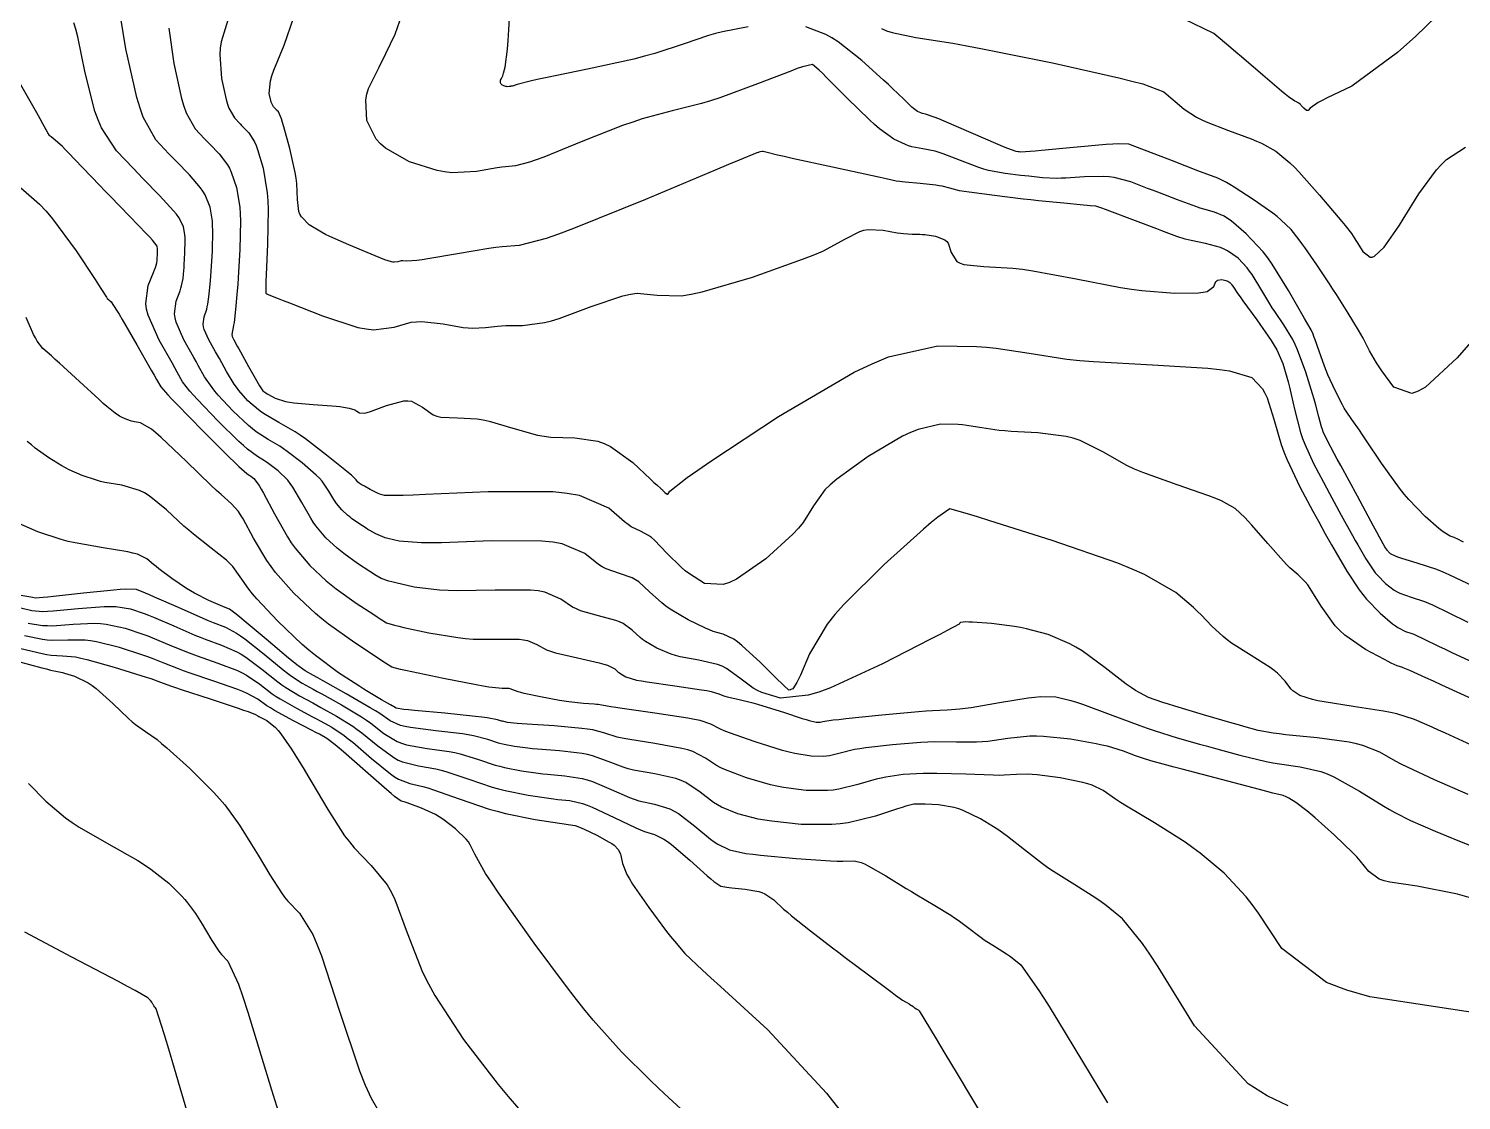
# Model space of a CAD drawing. Header units: metres. Extents: x 837475 to 838479, y 1189012 to 1191015.
# Drawn here: x 837736.96 to 837774.59, y 1189077.8 to 1189105.95 of the extents above; entities that cross this region are included whole.
import ezdxf

# ---------------------------------------------------------------- set-up
doc = ezdxf.new("R2010")
doc.units = ezdxf.units.M
doc.header["$LTSCALE"] = 0.3
doc.layers.add('COTAS 10', color=1, linetype='Continuous')
doc.layers.add('COTAS INT', color=252, linetype='Continuous')

msp = doc.modelspace()

# ---------------------------------------------------------------- linework, layer by layer
at = {"layer": 'COTAS 10'}
for points, elevation in [([(837755.86, 1189106.003), (837755.183, 1189105.872), (837755, 1189105.826), (837754.818, 1189105.775), (837754.176, 1189105.554), (837753.404, 1189105.3), (837753.14, 1189105.228), (837752.854, 1189105.156), (837751.641, 1189104.888), (837750.533, 1189104.662), (837750.314, 1189104.616), (837750.133, 1189104.576), (837749.793, 1189104.491), (837749.716, 1189104.46), (837749.7, 1189104.454), (837749.687, 1189104.45), (837749.658, 1189104.442), (837749.637, 1189104.44), (837749.629, 1189104.439), (837749.62, 1189104.438), (837749.578, 1189104.431), (837749.526, 1189104.428), (837749.512, 1189104.43), (837749.496, 1189104.432), (837749.439, 1189104.45), (837749.39, 1189104.478), (837749.38, 1189104.487), (837749.371, 1189104.497), (837749.352, 1189104.535), (837749.35, 1189104.578), (837749.352, 1189104.59), (837749.355, 1189104.602), (837749.377, 1189104.645), (837749.411, 1189104.717), (837749.421, 1189104.747), (837749.432, 1189104.781), (837749.477, 1189104.938), (837749.534, 1189105.411), (837749.552, 1189105.643), (837749.571, 1189105.919), (837749.652, 1189107.282)], 1670), ([(837775.175, 1189088.213), (837774.084, 1189088.713), (837773.858, 1189088.816), (837773.664, 1189088.904), (837773.241, 1189089.094), (837773.064, 1189089.167), (837773.026, 1189089.181), (837772.992, 1189089.193), (837772.91, 1189089.216), (837772.752, 1189089.286), (837772.67, 1189089.328), (837772.571, 1189089.38), (837772.078, 1189089.648), (837771.533, 1189090.023), (837771.402, 1189090.143), (837771.279, 1189090.269), (837770.908, 1189090.781), (837770.625, 1189091.246), (837770.557, 1189091.342), (837770.494, 1189091.425), (837770.307, 1189091.607), (837770.089, 1189091.789), (837770.008, 1189091.872), (837769.917, 1189091.968), (837769.51, 1189092.432), (837769.093, 1189092.911), (837768.996, 1189093.017), (837768.907, 1189093.111), (837768.651, 1189093.354), (837768.293, 1189093.551), (837768.14, 1189093.615), (837767.963, 1189093.684), (837767.13, 1189093.969), (837766.23, 1189094.293), (837766.011, 1189094.386), (837765.805, 1189094.481), (837765.172, 1189094.836), (837764.578, 1189095.135), (837764.397, 1189095.194), (837764.209, 1189095.244), (837763.471, 1189095.337), (837762.768, 1189095.374), (837762.602, 1189095.388), (837762.448, 1189095.403), (837761.998, 1189095.472), (837761.607, 1189095.534), (837761.491, 1189095.545), (837761.371, 1189095.553), (837760.91, 1189095.563), (837760.325, 1189095.429), (837760.127, 1189095.347), (837759.914, 1189095.246), (837759.015, 1189094.719), (837758.185, 1189094.122), (837758.016, 1189093.976), (837757.873, 1189093.839), (837757.574, 1189093.416), (837757.304, 1189092.98), (837757.178, 1189092.835), (837757.031, 1189092.68), (837756.319, 1189092.03), (837755.552, 1189091.494), (837755.371, 1189091.41), (837755.204, 1189091.354), (837754.712, 1189091.383), (837754.316, 1189091.633), (837754.208, 1189091.717), (837754.102, 1189091.806), (837753.727, 1189092.18), (837753.396, 1189092.519), (837753.318, 1189092.587), (837753.244, 1189092.643), (837753.027, 1189092.753), (837752.79, 1189092.869), (837752.705, 1189092.928), (837752.611, 1189093), (837752.198, 1189093.36), (837751.426, 1189093.694), (837751.106, 1189093.748), (837750.739, 1189093.787), (837749.026, 1189093.791), (837747.383, 1189093.714), (837747.06, 1189093.701), (837746.794, 1189093.692), (837746.309, 1189093.691), (837746.183, 1189093.729), (837746.144, 1189093.745), (837746.102, 1189093.764), (837745.932, 1189093.849), (837745.779, 1189093.933), (837745.748, 1189093.95), (837745.722, 1189093.965), (837745.665, 1189093.999), (837745.641, 1189094.016), (837745.629, 1189094.026), (837745.609, 1189094.044), (837745.591, 1189094.065), (837745.587, 1189094.072), (837745.582, 1189094.079), (837745.566, 1189094.107), (837745.437, 1189094.224), (837745.361, 1189094.288), (837745.268, 1189094.365), (837744.785, 1189094.754), (837744.23, 1189095.176), (837744.09, 1189095.273), (837743.957, 1189095.362), (837743.529, 1189095.612), (837743.169, 1189095.818), (837743.079, 1189095.879), (837742.993, 1189095.941), (837742.718, 1189096.181), (837742.481, 1189096.452), (837742.419, 1189096.533), (837742.359, 1189096.617), (837742.157, 1189096.946), (837741.969, 1189097.286), (837741.918, 1189097.376), (837741.868, 1189097.466), (837741.693, 1189097.778), (837741.57, 1189098.055), (837741.553, 1189098.123), (837741.543, 1189098.188), (837741.569, 1189098.387), (837741.636, 1189098.585), (837741.651, 1189098.648), (837741.665, 1189098.715), (837741.705, 1189098.984), (837741.737, 1189099.335), (837741.746, 1189099.453), (837741.755, 1189099.58), (837741.787, 1189100.111), (837741.797, 1189100.648), (837741.792, 1189100.777), (837741.784, 1189100.899), (837741.725, 1189101.268), (837741.593, 1189101.591), (837741.538, 1189101.683), (837741.475, 1189101.775), (837741.181, 1189102.118), (837740.835, 1189102.47), (837740.74, 1189102.569), (837740.644, 1189102.669), (837740.3, 1189103.034), (837739.97, 1189103.625), (837739.884, 1189103.867), (837739.8, 1189104.143), (837739.515, 1189105.426), (837739.308, 1189106.659)], 1660), ([(837775.332, 1189098.283), (837774.479, 1189097.304), (837773.65, 1189096.541), (837773.461, 1189096.435), (837773.289, 1189096.374), (837772.818, 1189096.538), (837772.503, 1189096.965), (837772.431, 1189097.072), (837772.366, 1189097.173), (837772.183, 1189097.494), (837772.011, 1189097.821), (837771.953, 1189097.925), (837771.889, 1189098.035), (837771.619, 1189098.483), (837771.309, 1189098.973), (837771.22, 1189099.11), (837771.13, 1189099.248), (837770.795, 1189099.751), (837770.483, 1189100.202), (837770.407, 1189100.307), (837770.336, 1189100.404), (837770.119, 1189100.68), (837769.853, 1189100.934), (837769.751, 1189101.017), (837769.637, 1189101.105), (837769.125, 1189101.466), (837768.622, 1189101.793), (837768.515, 1189101.859), (837768.421, 1189101.915), (837768.198, 1189102.028), (837767.934, 1189102.125), (837767.814, 1189102.17), (837767.674, 1189102.223), (837767.002, 1189102.481), (837766.337, 1189102.737), (837766.202, 1189102.789), (837766.088, 1189102.832), (837765.855, 1189102.922), (837765.576, 1189102.93), (837765.434, 1189102.923), (837765.263, 1189102.912), (837764.408, 1189102.836), (837763.564, 1189102.753), (837763.399, 1189102.738), (837763.264, 1189102.726), (837763.024, 1189102.709), (837762.978, 1189102.714), (837762.964, 1189102.716), (837762.95, 1189102.717), (837762.897, 1189102.723), (837762.683, 1189102.803), (837762.568, 1189102.851), (837762.428, 1189102.91), (837761.719, 1189103.216), (837761.007, 1189103.522), (837760.864, 1189103.581), (837760.745, 1189103.629), (837760.514, 1189103.709), (837760.435, 1189103.724), (837760.413, 1189103.73), (837760.391, 1189103.739), (837760.307, 1189103.778), (837760.2, 1189103.857), (837760.162, 1189103.889), (837760.121, 1189103.927), (837759.944, 1189104.101), (837759.654, 1189104.382), (837759.542, 1189104.486), (837759.417, 1189104.602), (837758.849, 1189105.114), (837758.222, 1189105.607), (837758.06, 1189105.71), (837757.902, 1189105.799), (837757.373, 1189105.999)], 1670), ([(837775.124, 1189080.077), (837772.193, 1189080.527), (837771.581, 1189080.701), (837771.055, 1189080.898), (837769.874, 1189081.789), (837769.266, 1189082.723), (837769.101, 1189082.946), (837768.938, 1189083.153), (837768.36, 1189083.776), (837767.734, 1189084.296), (837767.54, 1189084.439), (837767.337, 1189084.582), (837766.529, 1189085.093), (837765.796, 1189085.532), (837765.64, 1189085.629), (837765.505, 1189085.715), (837765.186, 1189085.939), (837764.899, 1189086.085), (837764.784, 1189086.122), (837764.654, 1189086.157), (837764.055, 1189086.274), (837763.453, 1189086.353), (837763.321, 1189086.365), (837763.204, 1189086.372), (837762.908, 1189086.363), (837762.584, 1189086.342), (837762.45, 1189086.341), (837762.296, 1189086.343), (837761.579, 1189086.368), (837760.814, 1189086.392), (837760.629, 1189086.392), (837760.456, 1189086.391), (837759.931, 1189086.363), (837759.477, 1189086.296), (837759.349, 1189086.269), (837759.22, 1189086.238), (837758.744, 1189086.098), (837758.241, 1189085.976), (837758.095, 1189085.956), (837757.945, 1189085.943), (837757.379, 1189085.947), (837756.783, 1189086.025), (837756.614, 1189086.058), (837756.444, 1189086.096), (837755.817, 1189086.276), (837755.264, 1189086.485), (837755.141, 1189086.541), (837755.03, 1189086.597), (837754.738, 1189086.79), (837754.408, 1189086.965), (837754.273, 1189087.008), (837754.119, 1189087.049), (837753.407, 1189087.178), (837752.699, 1189087.288), (837752.547, 1189087.318), (837752.415, 1189087.346), (837752.098, 1189087.445), (837751.778, 1189087.533), (837751.643, 1189087.554), (837751.488, 1189087.575), (837750.763, 1189087.639), (837750.056, 1189087.687), (837749.912, 1189087.698), (837749.791, 1189087.707), (837749.54, 1189087.731), (837749.437, 1189087.752), (837749.409, 1189087.76), (837749.38, 1189087.768), (837749.277, 1189087.802), (837749, 1189087.852), (837748.863, 1189087.869), (837748.699, 1189087.888), (837747.888, 1189087.97), (837747.093, 1189088.046), (837746.941, 1189088.062), (837746.817, 1189088.075), (837746.612, 1189088.104), (837746.544, 1189088.146), (837746.506, 1189088.168), (837746.46, 1189088.194), (837746.226, 1189088.327), (837745.878, 1189088.535), (837745.76, 1189088.608), (837745.633, 1189088.689), (837745.098, 1189089.038), (837744.492, 1189089.485), (837744.32, 1189089.628), (837744.147, 1189089.779), (837743.506, 1189090.391), (837742.957, 1189090.975), (837742.841, 1189091.108), (837742.741, 1189091.229), (837742.512, 1189091.559), (837742.319, 1189091.826), (837742.242, 1189091.906), (837742.155, 1189091.989), (837741.755, 1189092.312), (837741.291, 1189092.672), (837741.163, 1189092.779), (837741.037, 1189092.889), (837740.583, 1189093.313), (837740.128, 1189093.682), (837740.001, 1189093.758), (837739.874, 1189093.822), (837739.408, 1189093.959), (837738.963, 1189094.036), (837738.848, 1189094.062), (837738.737, 1189094.091), (837738.366, 1189094.214), (837738.02, 1189094.369), (837737.925, 1189094.418), (837737.83, 1189094.47), (837737.49, 1189094.68), (837737.134, 1189094.939), (837737.03, 1189095.023), (837736.923, 1189095.111)], 1650), ([(837754.833, 1189076.901), (837753.773, 1189077.874), (837753.515, 1189078.116), (837753.273, 1189078.345), (837752.529, 1189079.075), (837751.787, 1189079.909), (837751.546, 1189080.205), (837751.29, 1189080.529), (837751.091, 1189080.796), (837750.24, 1189081.934), (837749.301, 1189083.258), (837749.116, 1189083.532), (837748.963, 1189083.765), (837748.681, 1189084.27), (837748.56, 1189084.519), (837748.509, 1189084.591), (837748.45, 1189084.664), (837748.175, 1189084.937), (837747.84, 1189085.192), (837747.744, 1189085.252), (837747.646, 1189085.309), (837747.279, 1189085.479), (837746.968, 1189085.594), (837746.904, 1189085.617), (837746.851, 1189085.635), (837746.743, 1189085.666), (837746.573, 1189085.789), (837746.481, 1189085.865), (837746.37, 1189085.96), (837745.808, 1189086.454), (837745.233, 1189086.958), (837745.114, 1189087.059), (837745.013, 1189087.144), (837744.793, 1189087.312), (837744.595, 1189087.419), (837744.507, 1189087.466), (837744.405, 1189087.52), (837743.918, 1189087.777), (837743.421, 1189088.048), (837743.312, 1189088.111), (837743.216, 1189088.17), (837742.975, 1189088.338), (837742.702, 1189088.494), (837742.586, 1189088.544), (837742.453, 1189088.598), (837741.825, 1189088.819), (837741.177, 1189089.038), (837741.03, 1189089.09), (837740.897, 1189089.138), (837740.535, 1189089.282), (837740.189, 1189089.419), (837740.067, 1189089.463), (837739.932, 1189089.509), (837739.348, 1189089.695), (837738.738, 1189089.849), (837738.586, 1189089.874), (837738.443, 1189089.892), (837737.987, 1189089.895), (837737.566, 1189089.884), (837737.444, 1189089.894), (837737.319, 1189089.909), (837736.851, 1189090.007)], 1640)]:
    msp.add_lwpolyline(points, dxfattribs=dict(at, elevation=elevation))
at = {"layer": 'COTAS INT'}
for points, elevation in [([(837774.975, 1189087.084), (837774.175, 1189087.446), (837773.991, 1189087.528), (837773.824, 1189087.603), (837773.359, 1189087.807), (837772.896, 1189087.953), (837772.729, 1189087.991), (837772.547, 1189088.028), (837771.752, 1189088.152), (837770.988, 1189088.268), (837770.825, 1189088.299), (837770.683, 1189088.331), (837770.348, 1189088.441), (837770.168, 1189088.565), (837770.125, 1189088.604), (837770.085, 1189088.645), (837769.963, 1189088.814), (837769.764, 1189089.028), (837769.675, 1189089.099), (837769.572, 1189089.175), (837769.076, 1189089.488), (837768.557, 1189089.816), (837768.439, 1189089.902), (837768.333, 1189089.984), (837768.04, 1189090.261), (837767.761, 1189090.555), (837767.662, 1189090.648), (837767.555, 1189090.746), (837767.089, 1189091.142), (837766.272, 1189091.613), (837765.943, 1189091.759), (837765.569, 1189091.91), (837763.844, 1189092.51), (837762.205, 1189093.027), (837761.885, 1189093.127), (837761.622, 1189093.207), (837761.156, 1189093.338), (837760.838, 1189093.119), (837760.669, 1189092.979), (837760.464, 1189092.803), (837759.433, 1189091.882), (837758.364, 1189090.824), (837758.136, 1189090.563), (837757.938, 1189090.316), (837757.467, 1189089.536), (837757.231, 1189088.976), (837757.181, 1189088.866), (837757.137, 1189088.776), (837757.034, 1189088.616), (837756.982, 1189088.592), (837756.97, 1189088.588), (837756.959, 1189088.584), (837756.931, 1189088.582), (837756.804, 1189088.694), (837756.731, 1189088.764), (837756.642, 1189088.85), (837756.185, 1189089.301), (837755.692, 1189089.756), (837755.58, 1189089.845), (837755.479, 1189089.918), (837755.205, 1189090.048), (837754.939, 1189090.123), (837754.844, 1189090.161), (837754.739, 1189090.206), (837754.28, 1189090.43), (837753.809, 1189090.708), (837753.696, 1189090.787), (837753.59, 1189090.868), (837753.271, 1189091.165), (837752.985, 1189091.423), (837752.9, 1189091.479), (837752.813, 1189091.527), (837752.478, 1189091.644), (837752.125, 1189091.767), (837752.026, 1189091.82), (837751.928, 1189091.88), (837751.568, 1189092.167), (837750.972, 1189092.424), (837750.724, 1189092.466), (837750.441, 1189092.496), (837749.118, 1189092.499), (837747.8, 1189092.45), (837747.519, 1189092.447), (837747.274, 1189092.448), (837746.696, 1189092.489), (837746.394, 1189092.562), (837746.323, 1189092.582), (837746.259, 1189092.603), (837746.075, 1189092.681), (837745.918, 1189092.772), (837745.871, 1189092.8), (837745.822, 1189092.831), (837745.631, 1189092.954), (837745.44, 1189093.09), (837745.392, 1189093.129), (837745.345, 1189093.168), (837745.188, 1189093.314), (837745.048, 1189093.479), (837745.011, 1189093.532), (837744.974, 1189093.587), (837744.848, 1189093.808), (837744.667, 1189094.067), (837744.596, 1189094.145), (837744.515, 1189094.227), (837744.148, 1189094.549), (837743.75, 1189094.851), (837743.651, 1189094.92), (837743.555, 1189094.984), (837743.249, 1189095.163), (837742.938, 1189095.364), (837742.84, 1189095.441), (837742.738, 1189095.528), (837742.324, 1189095.919), (837741.939, 1189096.331), (837741.853, 1189096.43), (837741.777, 1189096.524), (837741.58, 1189096.812), (837741.414, 1189097.11), (837741.358, 1189097.211), (837741.297, 1189097.319), (837741.039, 1189097.776), (837740.833, 1189098.241), (837740.804, 1189098.355), (837740.788, 1189098.463), (837740.832, 1189098.798), (837740.937, 1189099.068), (837740.958, 1189099.134), (837740.976, 1189099.197), (837741.016, 1189099.395), (837741.035, 1189099.604), (837741.041, 1189099.674), (837741.046, 1189099.749), (837741.065, 1189100.066), (837741.071, 1189100.386), (837741.068, 1189100.463), (837741.063, 1189100.536), (837741.028, 1189100.756), (837740.903, 1189100.995), (837740.84, 1189101.079), (837740.766, 1189101.171), (837740.4, 1189101.569), (837739.956, 1189102.022), (837739.833, 1189102.149), (837739.711, 1189102.277), (837739.269, 1189102.745), (837738.874, 1189103.347), (837738.781, 1189103.559), (837738.695, 1189103.79), (837738.445, 1189104.792), (837738.248, 1189105.738), (837738.195, 1189105.936), (837738.143, 1189106.105)], 1658), ([(837740.643, 1189105.967), (837740.769, 1189105.035), (837740.973, 1189104.117), (837741.034, 1189103.919), (837741.095, 1189103.745), (837741.331, 1189103.322), (837741.578, 1189103.061), (837741.714, 1189102.919), (837741.962, 1189102.667), (837742.183, 1189102.379), (837742.235, 1189102.286), (837742.283, 1189102.187), (837742.423, 1189101.781), (837742.505, 1189101.262), (837742.517, 1189101.091), (837742.524, 1189100.91), (837742.509, 1189100.156), (837742.464, 1189099.41), (837742.451, 1189099.232), (837742.439, 1189099.067), (837742.394, 1189098.574), (837742.354, 1189098.233), (837742.344, 1189098.162), (837742.334, 1189098.103), (837742.306, 1189097.977), (837742.298, 1189097.912), (837742.301, 1189097.891), (837742.306, 1189097.869), (837742.346, 1189097.779), (837742.439, 1189097.612), (837742.478, 1189097.542), (837742.523, 1189097.461), (837742.733, 1189097.081), (837742.941, 1189096.711), (837742.985, 1189096.636), (837743.023, 1189096.572), (837743.112, 1189096.444), (837743.191, 1189096.384), (837743.224, 1189096.364), (837743.261, 1189096.342), (837743.434, 1189096.25), (837743.71, 1189096.162), (837743.812, 1189096.143), (837743.925, 1189096.126), (837744.429, 1189096.082), (837744.926, 1189096.049), (837745.035, 1189096.039), (837745.132, 1189096.029), (837745.38, 1189095.986), (837745.523, 1189095.939), (837745.554, 1189095.925), (837745.582, 1189095.911), (837745.65, 1189095.859), (837745.785, 1189095.857), (837745.854, 1189095.875), (837745.938, 1189095.901), (837746.355, 1189096.059), (837746.81, 1189096.179), (837746.917, 1189096.18), (837747.015, 1189096.168), (837747.303, 1189096.009), (837747.586, 1189095.814), (837747.682, 1189095.779), (837747.785, 1189095.753), (837748.222, 1189095.728), (837748.742, 1189095.706), (837748.897, 1189095.681), (837749.057, 1189095.648), (837749.677, 1189095.464), (837750.324, 1189095.28), (837750.5, 1189095.248), (837750.676, 1189095.224), (837751.302, 1189095.202), (837751.913, 1189095.122), (837752.08, 1189095.06), (837752.244, 1189094.981), (837752.829, 1189094.554), (837753.294, 1189094.12), (837753.383, 1189094.037), (837753.456, 1189093.971), (837753.577, 1189093.863), (837753.598, 1189093.848), (837753.607, 1189093.838), (837753.619, 1189093.827), (837753.673, 1189093.768), (837753.732, 1189093.729), (837753.746, 1189093.73), (837753.759, 1189093.736), (837753.8, 1189093.801), (837754.259, 1189094.163), (837754.537, 1189094.356), (837754.879, 1189094.589), (837756.659, 1189095.766), (837758.642, 1189096.927), (837759.112, 1189097.15), (837759.548, 1189097.331), (837760.838, 1189097.626), (837761.855, 1189097.606), (837762.119, 1189097.587), (837762.375, 1189097.562), (837763.237, 1189097.426), (837764.229, 1189097.274), (837764.568, 1189097.24), (837764.933, 1189097.209), (837766.484, 1189097.128), (837767.936, 1189097.04), (837768.24, 1189097.005), (837768.501, 1189096.966), (837769.09, 1189096.787), (837769.367, 1189096.494), (837769.432, 1189096.382), (837769.492, 1189096.257), (837769.666, 1189095.694), (837769.856, 1189095.028), (837769.927, 1189094.838), (837770.005, 1189094.644), (837770.352, 1189093.923), (837770.696, 1189093.284), (837770.773, 1189093.143), (837770.841, 1189093.016), (837771.019, 1189092.686), (837771.182, 1189092.395), (837771.24, 1189092.294), (837771.305, 1189092.183), (837771.585, 1189091.707), (837771.912, 1189091.212), (837772.006, 1189091.089), (837772.102, 1189090.972), (837772.459, 1189090.6), (837772.784, 1189090.325), (837772.859, 1189090.269), (837772.928, 1189090.222), (837773.124, 1189090.123), (837773.291, 1189090.068), (837773.342, 1189090.047), (837773.394, 1189090.025), (837773.601, 1189089.925), (837773.995, 1189089.734), (837774.166, 1189089.653), (837774.363, 1189089.561), (837775.299, 1189089.128)], 1662), ([(837742.193, 1189106.181), (837742.015, 1189105.609), (837741.991, 1189105.443), (837741.979, 1189105.275), (837742.024, 1189104.644), (837742.147, 1189104.09), (837742.183, 1189103.971), (837742.22, 1189103.866), (837742.362, 1189103.611), (837742.511, 1189103.454), (837742.552, 1189103.411), (837742.594, 1189103.368), (837742.743, 1189103.216), (837742.892, 1189102.982), (837742.932, 1189102.889), (837742.973, 1189102.783), (837743.12, 1189102.293), (837743.226, 1189101.639), (837743.242, 1189101.428), (837743.252, 1189101.205), (837743.236, 1189100.292), (837743.196, 1189099.489), (837743.19, 1189099.334), (837743.186, 1189099.209), (837743.191, 1189099.003), (837743.215, 1189098.989), (837743.231, 1189098.981), (837743.268, 1189098.965), (837743.509, 1189098.869), (837743.646, 1189098.814), (837743.814, 1189098.748), (837744.675, 1189098.407), (837745.61, 1189098.106), (837745.824, 1189098.065), (837746.019, 1189098.043), (837746.561, 1189098.114), (837747.011, 1189098.243), (837747.148, 1189098.256), (837747.29, 1189098.261), (837747.846, 1189098.197), (837748.376, 1189098.106), (837748.502, 1189098.093), (837748.618, 1189098.086), (837748.958, 1189098.103), (837749.278, 1189098.143), (837749.381, 1189098.15), (837749.49, 1189098.156), (837749.934, 1189098.16), (837750.505, 1189098.232), (837750.694, 1189098.279), (837750.896, 1189098.338), (837751.739, 1189098.652), (837752.57, 1189098.936), (837752.765, 1189098.977), (837752.945, 1189099.002), (837753.468, 1189098.956), (837754.111, 1189098.935), (837754.366, 1189098.976), (837754.655, 1189099.037), (837755.977, 1189099.425), (837757.288, 1189099.895), (837757.57, 1189100.008), (837757.817, 1189100.113), (837758.415, 1189100.43), (837758.792, 1189100.629), (837758.899, 1189100.659), (837759.007, 1189100.679), (837759.408, 1189100.662), (837759.772, 1189100.594), (837759.857, 1189100.581), (837759.936, 1189100.571), (837760.164, 1189100.56), (837760.37, 1189100.555), (837760.435, 1189100.55), (837760.504, 1189100.544), (837760.78, 1189100.506), (837761.025, 1189100.409), (837761.074, 1189100.365), (837761.115, 1189100.315), (837761.194, 1189100.07), (837761.341, 1189099.837), (837761.424, 1189099.794), (837761.526, 1189099.759), (837762.05, 1189099.71), (837762.814, 1189099.666), (837763.068, 1189099.634), (837763.34, 1189099.594), (837764.477, 1189099.379), (837765.638, 1189099.158), (837765.925, 1189099.113), (837766.199, 1189099.076), (837767.064, 1189099.002), (837767.69, 1189099.013), (837767.812, 1189099.03), (837767.912, 1189099.052), (837768.092, 1189099.181), (837768.145, 1189099.31), (837768.166, 1189099.332), (837768.19, 1189099.349), (837768.299, 1189099.363), (837768.409, 1189099.337), (837768.433, 1189099.329), (837768.455, 1189099.321), (837768.51, 1189099.288), (837768.548, 1189099.248), (837768.558, 1189099.235), (837768.568, 1189099.221), (837768.604, 1189099.162), (837768.72, 1189098.992), (837768.781, 1189098.908), (837768.853, 1189098.807), (837769.218, 1189098.307), (837769.595, 1189097.763), (837769.675, 1189097.634), (837769.744, 1189097.514), (837769.908, 1189097.16), (837770.011, 1189096.798), (837770.043, 1189096.673), (837770.076, 1189096.537), (837770.207, 1189095.96), (837770.369, 1189095.347), (837770.422, 1189095.19), (837770.478, 1189095.038), (837770.708, 1189094.534), (837770.974, 1189094.041), (837771.053, 1189093.896), (837771.133, 1189093.747), (837771.44, 1189093.179), (837771.734, 1189092.642), (837771.806, 1189092.513), (837771.874, 1189092.392), (837772.086, 1189092.024), (837772.277, 1189091.735), (837772.332, 1189091.663), (837772.388, 1189091.595), (837772.597, 1189091.378), (837772.831, 1189091.205), (837772.903, 1189091.165), (837772.978, 1189091.128), (837773.277, 1189091.021), (837773.621, 1189090.906), (837773.726, 1189090.864), (837773.835, 1189090.817), (837774.262, 1189090.611), (837774.761, 1189090.361)], 1664), ([(837774.923, 1189091.298), (837774.276, 1189091.609), (837774.111, 1189091.68), (837773.952, 1189091.744), (837773.429, 1189091.918), (837773.029, 1189092.033), (837772.947, 1189092.06), (837772.878, 1189092.085), (837772.734, 1189092.155), (837772.674, 1189092.218), (837772.658, 1189092.237), (837772.642, 1189092.258), (837772.587, 1189092.342), (837772.443, 1189092.601), (837772.371, 1189092.732), (837772.286, 1189092.889), (837771.861, 1189093.673), (837771.425, 1189094.478), (837771.332, 1189094.649), (837771.252, 1189094.797), (837771.065, 1189095.145), (837770.966, 1189095.36), (837770.942, 1189095.425), (837770.92, 1189095.492), (837770.851, 1189095.754), (837770.762, 1189096.102), (837770.727, 1189096.224), (837770.687, 1189096.358), (837770.507, 1189096.931), (837770.292, 1189097.515), (837770.23, 1189097.655), (837770.167, 1189097.785), (837769.931, 1189098.176), (837769.692, 1189098.521), (837769.626, 1189098.622), (837769.561, 1189098.726), (837769.329, 1189099.121), (837769.097, 1189099.494), (837769.032, 1189099.584), (837768.967, 1189099.669), (837768.727, 1189099.927), (837768.448, 1189100.121), (837768.359, 1189100.165), (837768.263, 1189100.204), (837767.873, 1189100.311), (837767.499, 1189100.388), (837767.413, 1189100.408), (837767.335, 1189100.427), (837767.119, 1189100.494), (837766.842, 1189100.6), (837766.725, 1189100.644), (837766.591, 1189100.695), (837765.962, 1189100.934), (837765.361, 1189101.16), (837765.245, 1189101.203), (837765.15, 1189101.237), (837764.988, 1189101.291), (837764.847, 1189101.301), (837764.765, 1189101.309), (837764.665, 1189101.318), (837764.149, 1189101.367), (837763.482, 1189101.435), (837763.287, 1189101.456), (837763.087, 1189101.479), (837762.327, 1189101.568), (837761.668, 1189101.655), (837761.531, 1189101.677), (837761.414, 1189101.697), (837761.157, 1189101.761), (837760.959, 1189101.814), (837760.879, 1189101.828), (837760.789, 1189101.842), (837760.373, 1189101.888), (837759.981, 1189101.924), (837759.905, 1189101.931), (837759.844, 1189101.937), (837759.745, 1189101.948), (837759.485, 1189102.006), (837759.324, 1189102.042), (837759.123, 1189102.086), (837758.074, 1189102.314), (837757.013, 1189102.547), (837756.804, 1189102.594), (837756.632, 1189102.633), (837756.32, 1189102.709), (837756.255, 1189102.727), (837756.239, 1189102.729), (837756.224, 1189102.729), (837756.177, 1189102.721), (837756.139, 1189102.707), (837756.13, 1189102.704), (837756.12, 1189102.701), (837756.091, 1189102.694), (837755.625, 1189102.503), (837755.341, 1189102.384), (837754.989, 1189102.237), (837753.158, 1189101.468), (837751.268, 1189100.701), (837750.88, 1189100.555), (837750.549, 1189100.438), (837749.842, 1189100.254), (837749.395, 1189100.224), (837749.229, 1189100.203), (837749.044, 1189100.177), (837748.225, 1189100.039), (837747.449, 1189099.904), (837747.292, 1189099.881), (837747.16, 1189099.863), (837746.89, 1189099.847), (837746.79, 1189099.858), (837746.764, 1189099.858), (837746.74, 1189099.855), (837746.659, 1189099.832), (837746.561, 1189099.819), (837746.526, 1189099.823), (837746.487, 1189099.831), (837746.318, 1189099.885), (837746.057, 1189099.991), (837745.959, 1189100.031), (837745.851, 1189100.075), (837745.369, 1189100.274), (837744.874, 1189100.494), (837744.757, 1189100.551), (837744.649, 1189100.607), (837744.33, 1189100.797), (837744.124, 1189101.009), (837744.086, 1189101.08), (837744.056, 1189101.155), (837744.02, 1189101.47), (837744.001, 1189101.886), (837743.982, 1189102.025), (837743.957, 1189102.176), (837743.817, 1189102.806), (837743.663, 1189103.378), (837743.63, 1189103.492), (837743.6, 1189103.586), (837743.524, 1189103.765), (837743.473, 1189103.817), (837743.459, 1189103.831), (837743.445, 1189103.846), (837743.394, 1189103.9), (837743.345, 1189103.987), (837743.332, 1189104.023), (837743.32, 1189104.064), (837743.278, 1189104.253), (837743.314, 1189104.583), (837743.351, 1189104.713), (837743.399, 1189104.859), (837743.671, 1189105.524), (837743.927, 1189106.257)], 1666), ([(837774.652, 1189092.467), (837774.481, 1189092.551), (837774.441, 1189092.569), (837774.404, 1189092.585), (837774.295, 1189092.624), (837774.141, 1189092.717), (837774.076, 1189092.767), (837774, 1189092.828), (837773.645, 1189093.137), (837773.214, 1189093.583), (837773.091, 1189093.73), (837772.965, 1189093.887), (837772.498, 1189094.541), (837772.086, 1189095.156), (837771.996, 1189095.288), (837771.916, 1189095.404), (837771.713, 1189095.686), (837771.564, 1189095.91), (837771.517, 1189095.989), (837771.469, 1189096.075), (837771.277, 1189096.449), (837771.087, 1189096.863), (837771.04, 1189096.976), (837770.996, 1189097.088), (837770.854, 1189097.482), (837770.746, 1189097.805), (837770.722, 1189097.871), (837770.7, 1189097.927), (837770.645, 1189098.045), (837770.531, 1189098.235), (837770.472, 1189098.337), (837770.403, 1189098.46), (837770.055, 1189099.079), (837769.627, 1189099.768), (837769.507, 1189099.934), (837769.386, 1189100.09), (837768.944, 1189100.567), (837768.543, 1189100.902), (837768.449, 1189100.97), (837768.362, 1189101.026), (837768.106, 1189101.137), (837767.831, 1189101.21), (837767.732, 1189101.242), (837767.622, 1189101.279), (837767.141, 1189101.456), (837766.619, 1189101.657), (837766.484, 1189101.709), (837766.352, 1189101.759), (837765.909, 1189101.928), (837765.469, 1189102.045), (837765.339, 1189102.063), (837765.206, 1189102.074), (837764.698, 1189102.063), (837764.205, 1189102.027), (837764.082, 1189102.023), (837763.964, 1189102.022), (837763.587, 1189102.038), (837763.23, 1189102.075), (837763.125, 1189102.086), (837763.019, 1189102.098), (837762.612, 1189102.145), (837762.176, 1189102.229), (837762.049, 1189102.264), (837761.921, 1189102.304), (837761.438, 1189102.488), (837760.983, 1189102.668), (837760.872, 1189102.705), (837760.767, 1189102.735), (837760.443, 1189102.798), (837760.156, 1189102.853), (837760.074, 1189102.878), (837759.992, 1189102.908), (837759.687, 1189103.053), (837759.31, 1189103.324), (837759.181, 1189103.434), (837759.043, 1189103.558), (837758.458, 1189104.132), (837757.921, 1189104.675), (837757.813, 1189104.781), (837757.723, 1189104.867), (837757.546, 1189105.016), (837757.288, 1189104.952), (837757.148, 1189104.903), (837756.977, 1189104.841), (837756.108, 1189104.506), (837755.116, 1189104.14), (837754.867, 1189104.058), (837754.63, 1189103.985), (837753.866, 1189103.791), (837753.079, 1189103.582), (837752.827, 1189103.5), (837752.561, 1189103.406), (837751.476, 1189102.98), (837750.492, 1189102.581), (837750.29, 1189102.505), (837750.118, 1189102.444), (837749.75, 1189102.348), (837749.489, 1189102.327), (837749.386, 1189102.313), (837749.268, 1189102.296), (837748.727, 1189102.203), (837748.073, 1189102.171), (837747.884, 1189102.192), (837747.69, 1189102.226), (837746.963, 1189102.455), (837746.334, 1189102.813), (837746.203, 1189102.927), (837746.091, 1189103.048), (837745.844, 1189103.54), (837745.818, 1189104.082), (837745.846, 1189104.233), (837745.889, 1189104.386), (837746.17, 1189104.943), (837746.342, 1189105.303), (837746.585, 1189105.812), (837746.711, 1189106.161)], 1668), ([(837759.358, 1189105.956), (837759.496, 1189105.899), (837759.644, 1189105.849), (837760.265, 1189105.725), (837761.235, 1189105.573), (837761.603, 1189105.506), (837762.014, 1189105.427), (837763.854, 1189105.052), (837765.593, 1189104.664), (837765.939, 1189104.578), (837766.226, 1189104.501), (837766.776, 1189104.298), (837766.96, 1189104.14), (837767.016, 1189104.092), (837767.075, 1189104.041), (837767.308, 1189103.841), (837767.639, 1189103.625), (837767.759, 1189103.565), (837767.892, 1189103.504), (837768.477, 1189103.282), (837769.074, 1189103.062), (837769.215, 1189103.002), (837769.344, 1189102.943), (837769.724, 1189102.733), (837770.088, 1189102.431), (837770.208, 1189102.313), (837770.336, 1189102.181), (837770.87, 1189101.583), (837771.356, 1189101.005), (837771.454, 1189100.887), (837771.537, 1189100.786), (837771.707, 1189100.57), (837771.794, 1189100.436), (837771.825, 1189100.388), (837771.859, 1189100.334), (837772.007, 1189100.097), (837772.194, 1189099.951), (837772.253, 1189099.954), (837772.315, 1189099.977), (837772.565, 1189100.215), (837772.869, 1189100.649), (837772.965, 1189100.795), (837773.067, 1189100.952), (837773.48, 1189101.612), (837773.939, 1189102.247), (837774.071, 1189102.388), (837774.205, 1189102.514), (837774.703, 1189102.843)], 1672), ([(837773.928, 1189106.27), (837773.393, 1189105.76), (837772.919, 1189105.33), (837771.72, 1189104.445), (837771.065, 1189104.136), (837770.936, 1189104.069), (837770.828, 1189104.01), (837770.626, 1189103.865), (837770.565, 1189103.807), (837770.547, 1189103.804), (837770.528, 1189103.807), (837770.455, 1189103.861), (837770.388, 1189103.937), (837770.373, 1189103.954), (837770.36, 1189103.968), (837770.323, 1189104), (837770.29, 1189104.018), (837770.279, 1189104.023), (837770.267, 1189104.028), (837770.215, 1189104.047), (837770.051, 1189104.164), (837769.968, 1189104.23), (837769.869, 1189104.312), (837769.376, 1189104.73), (837768.815, 1189105.212), (837768.673, 1189105.334), (837768.537, 1189105.451), (837768.095, 1189105.829), (837767.293, 1189106.208)], 1674), ([(837774.768, 1189085.835), (837773.885, 1189086.222), (837773.177, 1189086.555), (837773.015, 1189086.636), (837772.867, 1189086.712), (837772.452, 1189086.948), (837772.005, 1189087.129), (837771.836, 1189087.172), (837771.649, 1189087.211), (837770.809, 1189087.323), (837769.983, 1189087.407), (837769.803, 1189087.429), (837769.646, 1189087.45), (837769.255, 1189087.521), (837768.883, 1189087.623), (837768.737, 1189087.665), (837768.572, 1189087.712), (837767.822, 1189087.931), (837767.069, 1189088.156), (837766.902, 1189088.208), (837766.754, 1189088.255), (837766.371, 1189088.387), (837766.037, 1189088.568), (837765.92, 1189088.646), (837765.792, 1189088.737), (837765.241, 1189089.165), (837764.633, 1189089.608), (837764.47, 1189089.708), (837764.308, 1189089.798), (837763.74, 1189090.039), (837763.174, 1189090.191), (837763.013, 1189090.224), (837762.851, 1189090.253), (837762.251, 1189090.327), (837761.755, 1189090.362), (837761.658, 1189090.366), (837761.579, 1189090.369), (837761.44, 1189090.36), (837761.419, 1189090.34), (837761.414, 1189090.335), (837761.411, 1189090.33), (837761.401, 1189090.314), (837761.089, 1189090.146), (837760.894, 1189090.044), (837760.653, 1189089.919), (837759.388, 1189089.268), (837758.02, 1189088.64), (837757.714, 1189088.529), (837757.438, 1189088.446), (837756.705, 1189088.372), (837756.219, 1189088.516), (837756.1, 1189088.569), (837755.988, 1189088.629), (837755.638, 1189088.893), (837755.288, 1189089.15), (837755.175, 1189089.206), (837755.056, 1189089.254), (837754.567, 1189089.368), (837754.074, 1189089.458), (837753.951, 1189089.49), (837753.834, 1189089.526), (837753.462, 1189089.679), (837753.16, 1189089.858), (837753.087, 1189089.909), (837753.019, 1189089.96), (837752.815, 1189090.151), (837752.573, 1189090.328), (837752.482, 1189090.371), (837752.381, 1189090.411), (837751.928, 1189090.534), (837751.459, 1189090.665), (837751.348, 1189090.711), (837751.244, 1189090.76), (837750.937, 1189090.973), (837750.517, 1189091.154), (837750.342, 1189091.184), (837750.142, 1189091.205), (837749.21, 1189091.208), (837748.216, 1189091.186), (837747.978, 1189091.192), (837747.755, 1189091.203), (837747.082, 1189091.288), (837746.604, 1189091.394), (837746.503, 1189091.42), (837746.416, 1189091.443), (837746.218, 1189091.514), (837746.056, 1189091.611), (837745.993, 1189091.651), (837745.922, 1189091.696), (837745.597, 1189091.909), (837745.24, 1189092.165), (837745.149, 1189092.237), (837745.06, 1189092.311), (837744.768, 1189092.583), (837744.505, 1189092.894), (837744.435, 1189092.992), (837744.367, 1189093.095), (837744.131, 1189093.509), (837743.897, 1189093.909), (837743.831, 1189094.003), (837743.763, 1189094.09), (837743.511, 1189094.343), (837743.271, 1189094.526), (837743.211, 1189094.568), (837743.153, 1189094.606), (837742.968, 1189094.714), (837742.707, 1189094.91), (837742.602, 1189095.004), (837742.482, 1189095.114), (837741.931, 1189095.656), (837741.397, 1189096.21), (837741.288, 1189096.328), (837741.196, 1189096.431), (837741.004, 1189096.677), (837740.86, 1189096.935), (837740.798, 1189097.045), (837740.726, 1189097.173), (837740.386, 1189097.774), (837740.096, 1189098.427), (837740.056, 1189098.587), (837740.033, 1189098.738), (837740.095, 1189099.208), (837740.238, 1189099.55), (837740.265, 1189099.62), (837740.288, 1189099.679), (837740.327, 1189099.805), (837740.333, 1189099.872), (837740.335, 1189099.895), (837740.337, 1189099.919), (837740.343, 1189100.021), (837740.345, 1189100.124), (837740.344, 1189100.149), (837740.342, 1189100.172), (837740.331, 1189100.243), (837740.212, 1189100.399), (837740.143, 1189100.476), (837740.058, 1189100.568), (837739.619, 1189101.02), (837739.098, 1189101.551), (837738.961, 1189101.692), (837738.828, 1189101.83), (837738.374, 1189102.31), (837738.001, 1189102.701), (837737.919, 1189102.783), (837737.845, 1189102.855), (837737.657, 1189103.021), (837737.549, 1189103.108), (837737.526, 1189103.13), (837737.506, 1189103.15), (837737.46, 1189103.216), (837737.331, 1189103.455), (837737.258, 1189103.584), (837737.17, 1189103.741), (837736.719, 1189104.536)], 1656), ([(837736.615, 1189101.893), (837737.243, 1189101.341), (837737.416, 1189101.156), (837737.588, 1189100.957), (837738.206, 1189100.12), (837738.703, 1189099.369), (837738.798, 1189099.224), (837738.876, 1189099.105), (837739.004, 1189098.903), (837739.014, 1189098.882), (837739.018, 1189098.874), (837739.025, 1189098.865), (837739.044, 1189098.848), (837739.054, 1189098.839), (837739.065, 1189098.828), (837739.123, 1189098.775), (837739.27, 1189098.563), (837739.338, 1189098.452), (837739.417, 1189098.318), (837739.804, 1189097.647), (837740.181, 1189096.98), (837740.255, 1189096.849), (837740.317, 1189096.74), (837740.428, 1189096.543), (837740.614, 1189096.338), (837740.722, 1189096.225), (837740.854, 1189096.089), (837741.537, 1189095.393), (837742.226, 1189094.701), (837742.363, 1189094.566), (837742.476, 1189094.456), (837742.687, 1189094.266), (837742.751, 1189094.228), (837742.771, 1189094.215), (837742.792, 1189094.201), (837742.874, 1189094.138), (837743.011, 1189093.952), (837743.066, 1189093.86), (837743.128, 1189093.751), (837743.413, 1189093.21), (837743.759, 1189092.602), (837743.859, 1189092.452), (837743.961, 1189092.308), (837744.347, 1189091.853), (837744.776, 1189091.453), (837744.905, 1189091.346), (837745.04, 1189091.239), (837745.563, 1189090.864), (837746.022, 1189090.562), (837746.116, 1189090.501), (837746.195, 1189090.449), (837746.36, 1189090.346), (837746.573, 1189090.283), (837746.683, 1189090.257), (837746.814, 1189090.226), (837747.469, 1189090.086), (837748.235, 1189089.959), (837748.436, 1189089.938), (837748.633, 1189089.922), (837749.302, 1189089.916), (837749.844, 1189089.914), (837749.961, 1189089.902), (837750.062, 1189089.885), (837750.307, 1189089.779), (837750.561, 1189089.64), (837750.669, 1189089.602), (837750.794, 1189089.563), (837751.378, 1189089.424), (837751.949, 1189089.295), (837752.065, 1189089.263), (837752.162, 1189089.233), (837752.358, 1189089.136), (837752.448, 1189089.052), (837752.478, 1189089.03), (837752.51, 1189089.007), (837752.643, 1189088.929), (837752.929, 1189088.845), (837753.058, 1189088.82), (837753.209, 1189088.793), (837753.93, 1189088.688), (837754.632, 1189088.589), (837754.77, 1189088.566), (837754.884, 1189088.545), (837755.091, 1189088.485), (837755.197, 1189088.434), (837755.246, 1189088.418), (837755.305, 1189088.402), (837755.589, 1189088.338), (837755.981, 1189088.245), (837756.107, 1189088.21), (837756.241, 1189088.171), (837756.786, 1189087.998), (837757.279, 1189087.836), (837757.379, 1189087.805), (837757.464, 1189087.78), (837757.641, 1189087.736), (837757.714, 1189087.736), (837757.733, 1189087.737), (837757.752, 1189087.74), (837757.817, 1189087.756), (837758.092, 1189087.795), (837758.244, 1189087.812), (837758.428, 1189087.832), (837759.367, 1189087.927), (837760.332, 1189088.016), (837760.533, 1189088.033), (837760.705, 1189088.045), (837761.09, 1189088.06), (837761.421, 1189088.084), (837761.559, 1189088.103), (837761.717, 1189088.126), (837762.458, 1189088.256), (837763.216, 1189088.378), (837763.386, 1189088.398), (837763.537, 1189088.411), (837763.939, 1189088.407), (837764.333, 1189088.309), (837764.48, 1189088.263), (837764.643, 1189088.208), (837765.368, 1189087.942), (837766.144, 1189087.653), (837766.339, 1189087.584), (837766.526, 1189087.52), (837767.13, 1189087.328), (837767.716, 1189087.161), (837767.891, 1189087.112), (837768.072, 1189087.063), (837768.776, 1189086.874), (837769.47, 1189086.709), (837769.645, 1189086.673), (837769.814, 1189086.642), (837770.362, 1189086.566), (837770.905, 1189086.44), (837771.071, 1189086.377), (837771.242, 1189086.301), (837771.914, 1189085.926), (837772.554, 1189085.531), (837772.705, 1189085.442), (837772.845, 1189085.363), (837773.254, 1189085.151), (837773.909, 1189084.875), (837774.202, 1189084.755), (837774.545, 1189084.616), (837776.189, 1189083.957)], 1654), ([(837774.857, 1189083.114), (837774.49, 1189083.219), (837773.428, 1189083.428), (837772.711, 1189083.533), (837772.563, 1189083.573), (837772.436, 1189083.617), (837772.16, 1189083.813), (837771.939, 1189084.098), (837771.848, 1189084.198), (837771.744, 1189084.306), (837771.258, 1189084.774), (837770.755, 1189085.225), (837770.64, 1189085.323), (837770.536, 1189085.409), (837770.246, 1189085.626), (837770.061, 1189085.74), (837770.022, 1189085.762), (837769.989, 1189085.78), (837769.916, 1189085.81), (837769.645, 1189085.877), (837769.487, 1189085.917), (837769.293, 1189085.967), (837768.296, 1189086.228), (837767.262, 1189086.502), (837767.045, 1189086.56), (837766.859, 1189086.61), (837766.438, 1189086.726), (837766.191, 1189086.804), (837766.115, 1189086.83), (837766.035, 1189086.858), (837765.718, 1189086.976), (837765.298, 1189087.104), (837765.153, 1189087.138), (837764.996, 1189087.172), (837764.326, 1189087.29), (837763.617, 1189087.363), (837763.435, 1189087.368), (837763.261, 1189087.367), (837762.683, 1189087.31), (837762.151, 1189087.234), (837762.004, 1189087.222), (837761.858, 1189087.213), (837761.335, 1189087.214), (837760.759, 1189087.218), (837760.581, 1189087.213), (837760.394, 1189087.204), (837759.649, 1189087.145), (837758.953, 1189087.064), (837758.796, 1189087.04), (837758.656, 1189087.017), (837758.28, 1189086.927), (837757.997, 1189086.858), (837757.914, 1189086.847), (837757.83, 1189086.839), (837757.51, 1189086.842), (837757.084, 1189086.916), (837756.932, 1189086.953), (837756.765, 1189086.998), (837756.042, 1189087.224), (837755.365, 1189087.461), (837755.228, 1189087.514), (837755.112, 1189087.561), (837754.877, 1189087.683), (837754.595, 1189087.779), (837754.451, 1189087.81), (837754.277, 1189087.843), (837753.409, 1189087.976), (837752.553, 1189088.095), (837752.387, 1189088.119), (837752.251, 1189088.14), (837752.017, 1189088.182), (837751.922, 1189088.2), (837751.874, 1189088.205), (837751.817, 1189088.211), (837751.531, 1189088.232), (837751.147, 1189088.272), (837751.028, 1189088.289), (837750.903, 1189088.308), (837750.408, 1189088.399), (837749.972, 1189088.493), (837749.886, 1189088.514), (837749.814, 1189088.533), (837749.676, 1189088.586), (837749.607, 1189088.615), (837749.579, 1189088.62), (837749.546, 1189088.623), (837749.394, 1189088.624), (837749.049, 1189088.658), (837748.895, 1189088.683), (837748.716, 1189088.715), (837747.856, 1189088.884), (837747.024, 1189089.059), (837746.862, 1189089.094), (837746.731, 1189089.123), (837746.503, 1189089.179), (837746.333, 1189089.288), (837746.238, 1189089.351), (837746.122, 1189089.427), (837745.529, 1189089.82), (837744.839, 1189090.314), (837744.662, 1189090.454), (837744.492, 1189090.596), (837743.927, 1189091.122), (837743.445, 1189091.671), (837743.326, 1189091.827), (837743.215, 1189091.985), (837742.868, 1189092.572), (837742.593, 1189093.075), (837742.528, 1189093.18), (837742.468, 1189093.271), (837742.287, 1189093.477), (837742.014, 1189093.715), (837741.894, 1189093.826), (837741.756, 1189093.957), (837741.101, 1189094.595), (837740.443, 1189095.216), (837740.303, 1189095.336), (837740.182, 1189095.434), (837739.898, 1189095.601), (837739.743, 1189095.628), (837739.703, 1189095.637), (837739.664, 1189095.647), (837739.535, 1189095.69), (837739.414, 1189095.744), (837739.381, 1189095.761), (837739.348, 1189095.779), (837739.229, 1189095.853), (837739.014, 1189096.028), (837738.919, 1189096.111), (837738.81, 1189096.209), (837738.292, 1189096.685), (837737.77, 1189097.167), (837737.659, 1189097.268), (837737.562, 1189097.356), (837737.334, 1189097.556), (837737.185, 1189097.747), (837737.138, 1189097.829), (837737.089, 1189097.924), (837736.89, 1189098.37)], 1652), ([(837770.041, 1189077.664), (837769.495, 1189077.927), (837768.996, 1189078.239), (837767.587, 1189079.765), (837766.627, 1189081.315), (837766.41, 1189081.641), (837766.215, 1189081.923), (837765.689, 1189082.57), (837765.263, 1189082.924), (837765.131, 1189083.021), (837764.993, 1189083.118), (837764.443, 1189083.466), (837763.881, 1189083.817), (837763.735, 1189083.916), (837763.594, 1189084.016), (837763.117, 1189084.385), (837762.667, 1189084.738), (837762.541, 1189084.828), (837762.416, 1189084.915), (837761.959, 1189085.203), (837761.511, 1189085.421), (837761.39, 1189085.465), (837761.271, 1189085.5), (837760.855, 1189085.568), (837760.509, 1189085.582), (837760.435, 1189085.584), (837760.37, 1189085.585), (837760.214, 1189085.581), (837760.002, 1189085.528), (837759.902, 1189085.497), (837759.784, 1189085.46), (837759.208, 1189085.27), (837758.486, 1189085.094), (837758.276, 1189085.066), (837758.061, 1189085.047), (837757.248, 1189085.052), (837756.482, 1189085.134), (837756.297, 1189085.162), (837756.123, 1189085.194), (837755.592, 1189085.329), (837755.163, 1189085.509), (837755.054, 1189085.569), (837754.948, 1189085.632), (837754.6, 1189085.898), (837754.221, 1189086.151), (837754.096, 1189086.206), (837753.962, 1189086.255), (837753.405, 1189086.38), (837752.844, 1189086.481), (837752.707, 1189086.516), (837752.578, 1189086.553), (837752.179, 1189086.708), (837751.772, 1189086.856), (837751.638, 1189086.888), (837751.495, 1189086.916), (837750.902, 1189086.985), (837750.324, 1189087.028), (837750.19, 1189087.04), (837750.068, 1189087.052), (837749.722, 1189087.095), (837749.45, 1189087.149), (837749.374, 1189087.169), (837749.299, 1189087.19), (837749.025, 1189087.282), (837748.648, 1189087.38), (837748.508, 1189087.405), (837748.352, 1189087.429), (837747.659, 1189087.509), (837746.989, 1189087.595), (837746.849, 1189087.623), (837746.728, 1189087.652), (837746.451, 1189087.774), (837746.184, 1189087.963), (837746.068, 1189088.036), (837745.934, 1189088.117), (837745.301, 1189088.483), (837744.678, 1189088.833), (837744.551, 1189088.904), (837744.444, 1189088.964), (837744.221, 1189089.086), (837744.007, 1189089.244), (837743.905, 1189089.325), (837743.785, 1189089.423), (837743.198, 1189089.916), (837742.619, 1189090.402), (837742.504, 1189090.496), (837742.409, 1189090.573), (837742.231, 1189090.703), (837742.118, 1189090.749), (837742.064, 1189090.772), (837742.001, 1189090.8), (837741.692, 1189090.937), (837741.317, 1189091.127), (837741.212, 1189091.187), (837741.106, 1189091.252), (837740.72, 1189091.513), (837740.382, 1189091.766), (837740.307, 1189091.824), (837740.24, 1189091.878), (837740.064, 1189092.031), (837739.814, 1189092.148), (837739.699, 1189092.179), (837739.565, 1189092.21), (837738.918, 1189092.317), (837738.183, 1189092.444), (837737.993, 1189092.487), (837737.809, 1189092.535), (837737.197, 1189092.738), (837736.626, 1189092.994)], 1648), ([(837736.7, 1189091.084), (837736.965, 1189091.035), (837737.018, 1189091.026), (837737.061, 1189091.018), (837737.139, 1189091.002), (837737.343, 1189091.019), (837737.465, 1189091.032), (837737.616, 1189091.048), (837738.398, 1189091.135), (837739.199, 1189091.216), (837739.362, 1189091.229), (837739.499, 1189091.237), (837739.78, 1189091.23), (837740.019, 1189091.136), (837740.129, 1189091.089), (837740.258, 1189091.033), (837740.885, 1189090.755), (837741.533, 1189090.47), (837741.676, 1189090.41), (837741.803, 1189090.357), (837742.129, 1189090.232), (837742.42, 1189090.079), (837742.525, 1189090.008), (837742.64, 1189089.925), (837743.142, 1189089.521), (837743.643, 1189089.11), (837743.757, 1189089.022), (837743.86, 1189088.945), (837744.145, 1189088.759), (837744.434, 1189088.603), (837744.54, 1189088.544), (837744.657, 1189088.48), (837745.174, 1189088.19), (837745.704, 1189087.874), (837745.83, 1189087.792), (837745.946, 1189087.712), (837746.29, 1189087.444), (837746.638, 1189087.229), (837746.757, 1189087.183), (837746.885, 1189087.143), (837747.43, 1189087.048), (837748.005, 1189086.97), (837748.153, 1189086.94), (837748.297, 1189086.907), (837748.773, 1189086.761), (837749.217, 1189086.612), (837749.34, 1189086.578), (837749.462, 1189086.546), (837749.903, 1189086.458), (837750.345, 1189086.396), (837750.468, 1189086.382), (837750.591, 1189086.369), (837751.04, 1189086.331), (837751.502, 1189086.258), (837751.633, 1189086.222), (837751.766, 1189086.18), (837752.26, 1189085.972), (837752.742, 1189085.759), (837752.867, 1189085.714), (837752.99, 1189085.675), (837753.403, 1189085.582), (837753.804, 1189085.461), (837753.918, 1189085.404), (837754.033, 1189085.336), (837754.461, 1189085.006), (837754.866, 1189084.668), (837754.967, 1189084.596), (837755.062, 1189084.533), (837755.367, 1189084.381), (837755.802, 1189084.291), (837755.979, 1189084.267), (837756.181, 1189084.243), (837757.117, 1189084.158), (837758.019, 1189084.097), (837758.2, 1189084.088), (837758.35, 1189084.083), (837758.644, 1189084.094), (837758.831, 1189084.053), (837758.914, 1189084.016), (837759.01, 1189083.968), (837759.473, 1189083.699), (837760.006, 1189083.372), (837760.147, 1189083.286), (837760.286, 1189083.203), (837760.763, 1189082.921), (837761.179, 1189082.667), (837761.279, 1189082.602), (837761.372, 1189082.538), (837761.654, 1189082.326), (837761.907, 1189082.131), (837761.982, 1189082.078), (837762.059, 1189082.025), (837762.357, 1189081.839), (837762.649, 1189081.654), (837762.722, 1189081.603), (837762.792, 1189081.551), (837763.018, 1189081.363), (837763.493, 1189080.693), (837763.72, 1189080.337), (837763.988, 1189079.908), (837765.301, 1189077.741)], 1646), ([(837736.75, 1189090.737), (837737.043, 1189090.67), (837737.335, 1189090.649), (837737.458, 1189090.653), (837737.599, 1189090.66), (837738.261, 1189090.722), (837738.947, 1189090.775), (837739.103, 1189090.777), (837739.245, 1189090.774), (837739.636, 1189090.718), (837739.99, 1189090.594), (837740.108, 1189090.547), (837740.235, 1189090.495), (837740.769, 1189090.264), (837741.321, 1189090.026), (837741.461, 1189089.97), (837741.594, 1189089.917), (837742.028, 1189089.761), (837742.431, 1189089.585), (837742.545, 1189089.52), (837742.66, 1189089.448), (837743.086, 1189089.127), (837743.501, 1189088.796), (837743.609, 1189088.718), (837743.714, 1189088.646), (837744.07, 1189088.431), (837744.424, 1189088.242), (837744.529, 1189088.185), (837744.636, 1189088.126), (837745.047, 1189087.898), (837745.474, 1189087.631), (837745.591, 1189087.548), (837745.708, 1189087.461), (837746.13, 1189087.114), (837746.549, 1189086.806), (837746.665, 1189086.744), (837746.781, 1189086.692), (837747.201, 1189086.587), (837747.658, 1189086.51), (837747.799, 1189086.476), (837747.945, 1189086.435), (837748.522, 1189086.24), (837749.136, 1189086.034), (837749.305, 1189085.987), (837749.474, 1189085.943), (837750.084, 1189085.821), (837750.622, 1189085.74), (837750.746, 1189085.724), (837750.859, 1189085.709), (837751.179, 1189085.677), (837751.509, 1189085.6), (837751.629, 1189085.556), (837751.761, 1189085.504), (837752.341, 1189085.235), (837752.905, 1189084.965), (837753.027, 1189084.912), (837753.135, 1189084.868), (837753.401, 1189084.784), (837753.646, 1189084.667), (837753.741, 1189084.602), (837753.846, 1189084.522), (837754.323, 1189084.114), (837754.784, 1189083.704), (837754.879, 1189083.623), (837754.961, 1189083.557), (837755.142, 1189083.434), (837755.295, 1189083.403), (837755.359, 1189083.395), (837755.432, 1189083.386), (837755.776, 1189083.355), (837756.137, 1189083.293), (837756.222, 1189083.264), (837756.301, 1189083.231), (837756.529, 1189083.07), (837756.789, 1189082.828), (837756.888, 1189082.744), (837756.999, 1189082.652), (837757.494, 1189082.258), (837758.075, 1189081.811), (837758.239, 1189081.686), (837758.405, 1189081.559), (837759.018, 1189081.098), (837759.535, 1189080.714), (837759.641, 1189080.636), (837759.73, 1189080.571), (837759.917, 1189080.439), (837759.992, 1189080.393), (837760.011, 1189080.382), (837760.029, 1189080.371), (837760.088, 1189080.336), (837760.136, 1189080.307), (837760.147, 1189080.299), (837760.158, 1189080.292), (837760.19, 1189080.268), (837760.219, 1189080.245), (837760.237, 1189080.233), (837760.271, 1189080.212), (837760.305, 1189080.19), (837760.321, 1189080.178), (837760.347, 1189080.157), (837760.771, 1189079.463), (837761.029, 1189079.033), (837761.349, 1189078.5), (837763.015, 1189075.717)], 1644), ([(837736.947, 1189090.339), (837737.327, 1189090.279), (837737.451, 1189090.273), (837737.582, 1189090.272), (837738.124, 1189090.308), (837738.695, 1189090.334), (837738.845, 1189090.326), (837738.991, 1189090.312), (837739.492, 1189090.207), (837739.961, 1189090.051), (837740.087, 1189090.005), (837740.212, 1189089.957), (837740.652, 1189089.773), (837741.109, 1189089.582), (837741.245, 1189089.53), (837741.385, 1189089.477), (837741.927, 1189089.29), (837742.442, 1189089.092), (837742.565, 1189089.032), (837742.681, 1189088.971), (837743.03, 1189088.732), (837743.358, 1189088.483), (837743.46, 1189088.415), (837743.567, 1189088.347), (837743.994, 1189088.104), (837744.415, 1189087.881), (837744.518, 1189087.825), (837744.615, 1189087.773), (837744.92, 1189087.605), (837745.243, 1189087.387), (837745.353, 1189087.303), (837745.471, 1189087.209), (837745.969, 1189086.784), (837746.46, 1189086.383), (837746.573, 1189086.305), (837746.677, 1189086.241), (837746.972, 1189086.127), (837747.312, 1189086.051), (837747.444, 1189086.011), (837747.593, 1189085.963), (837748.27, 1189085.72), (837749.054, 1189085.457), (837749.27, 1189085.396), (837749.487, 1189085.34), (837750.265, 1189085.184), (837750.899, 1189085.085), (837751.024, 1189085.066), (837751.127, 1189085.05), (837751.317, 1189085.024), (837751.433, 1189084.983), (837751.489, 1189084.958), (837751.555, 1189084.927), (837751.882, 1189084.768), (837752.21, 1189084.59), (837752.278, 1189084.547), (837752.335, 1189084.507), (837752.456, 1189084.388), (837752.505, 1189084.271), (837752.516, 1189084.233), (837752.526, 1189084.193), (837752.554, 1189084.027), (837752.674, 1189083.739), (837752.742, 1189083.621), (837752.825, 1189083.487), (837753.252, 1189082.868), (837753.716, 1189082.243), (837753.823, 1189082.104), (837753.921, 1189081.982), (837754.196, 1189081.665), (837754.661, 1189081.226), (837754.878, 1189081.025), (837755.134, 1189080.791), (837756.378, 1189079.661), (837757.919, 1189077.993), (837758.362, 1189077.42)], 1642), ([(837736.755, 1189089.676), (837737.312, 1189089.538), (837737.437, 1189089.514), (837737.549, 1189089.496), (837737.85, 1189089.482), (837738.19, 1189089.451), (837738.328, 1189089.423), (837738.484, 1189089.386), (837739.204, 1189089.183), (837739.903, 1189088.966), (837740.046, 1189088.92), (837740.166, 1189088.881), (837740.419, 1189088.791), (837740.685, 1189088.694), (837740.814, 1189088.65), (837740.968, 1189088.598), (837741.724, 1189088.348), (837742.463, 1189088.104), (837742.606, 1189088.056), (837742.722, 1189088.017), (837742.919, 1189087.943), (837742.977, 1189087.907), (837743.007, 1189087.89), (837743.041, 1189087.871), (837743.214, 1189087.779), (837743.44, 1189087.598), (837743.509, 1189087.522), (837743.581, 1189087.435), (837743.864, 1189087.03), (837744.192, 1189086.496), (837744.293, 1189086.329), (837744.398, 1189086.153), (837744.814, 1189085.446), (837745.259, 1189084.756), (837745.383, 1189084.591), (837745.506, 1189084.438), (837745.954, 1189083.976), (837746.373, 1189083.468), (837746.478, 1189083.285), (837746.578, 1189083.084), (837746.901, 1189082.207), (837747.306, 1189081.17), (837747.458, 1189080.869), (837747.628, 1189080.562), (837748.384, 1189079.402), (837749.292, 1189078.225), (837749.339, 1189078.17), (837749.558, 1189077.907), (837749.83, 1189077.592)], 1638), ([(837736.659, 1189089.344), (837737.304, 1189089.168), (837737.43, 1189089.135), (837737.532, 1189089.108), (837737.713, 1189089.068), (837737.801, 1189089.052), (837737.846, 1189089.04), (837737.9, 1189089.025), (837738.167, 1189088.945), (837738.519, 1189088.775), (837738.625, 1189088.702), (837738.736, 1189088.619), (837739.17, 1189088.228), (837739.581, 1189087.834), (837739.678, 1189087.749), (837739.767, 1189087.675), (837740.026, 1189087.496), (837740.334, 1189087.279), (837740.453, 1189087.181), (837740.588, 1189087.067), (837741.196, 1189086.517), (837741.825, 1189085.889), (837741.973, 1189085.726), (837742.108, 1189085.568), (837742.501, 1189085.034), (837742.815, 1189084.527), (837742.901, 1189084.386), (837742.987, 1189084.244), (837743.293, 1189083.725), (837743.597, 1189083.254), (837743.682, 1189083.141), (837743.766, 1189083.036), (837744.073, 1189082.719), (837744.421, 1189082.163), (837744.531, 1189081.906), (837744.648, 1189081.604), (837745.122, 1189080.143), (837745.65, 1189078.576), (837745.801, 1189078.207), (837745.955, 1189077.866), (837746.528, 1189076.871)], 1636), ([(837736.958, 1189086.13), (837737.412, 1189085.659), (837737.928, 1189085.222), (837738.101, 1189085.1), (837738.286, 1189084.978), (837739.062, 1189084.531), (837739.827, 1189084.101), (837740.006, 1189083.989), (837740.17, 1189083.879), (837740.644, 1189083.507), (837740.982, 1189083.169), (837741.061, 1189083.081), (837741.134, 1189082.996), (837741.346, 1189082.709), (837741.515, 1189082.436), (837741.607, 1189082.284), (837741.772, 1189082.005), (837741.936, 1189081.751), (837741.981, 1189081.69), (837742.027, 1189081.633), (837742.192, 1189081.463), (837742.469, 1189080.858), (837742.585, 1189080.526), (837742.718, 1189080.124), (837743.342, 1189078.08), (837743.994, 1189075.982)], 1634), ([(837741.562, 1189076.017), (837740.788, 1189078.644), (837740.638, 1189079.147), (837740.517, 1189079.552), (837740.31, 1189080.207), (837740.287, 1189080.231), (837740.281, 1189080.239), (837740.274, 1189080.248), (837740.251, 1189080.284), (837740.228, 1189080.323), (837740.221, 1189080.334), (837740.215, 1189080.345), (837740.191, 1189080.384), (837740.161, 1189080.424), (837740.15, 1189080.436), (837740.139, 1189080.449), (837740.091, 1189080.497), (837739.753, 1189080.691), (837739.558, 1189080.796), (837739.32, 1189080.923), (837738.097, 1189081.566), (837736.861, 1189082.223)], 1632)]:
    msp.add_lwpolyline(points, dxfattribs=dict(at, elevation=elevation))

doc.saveas('drawing.dxf')
